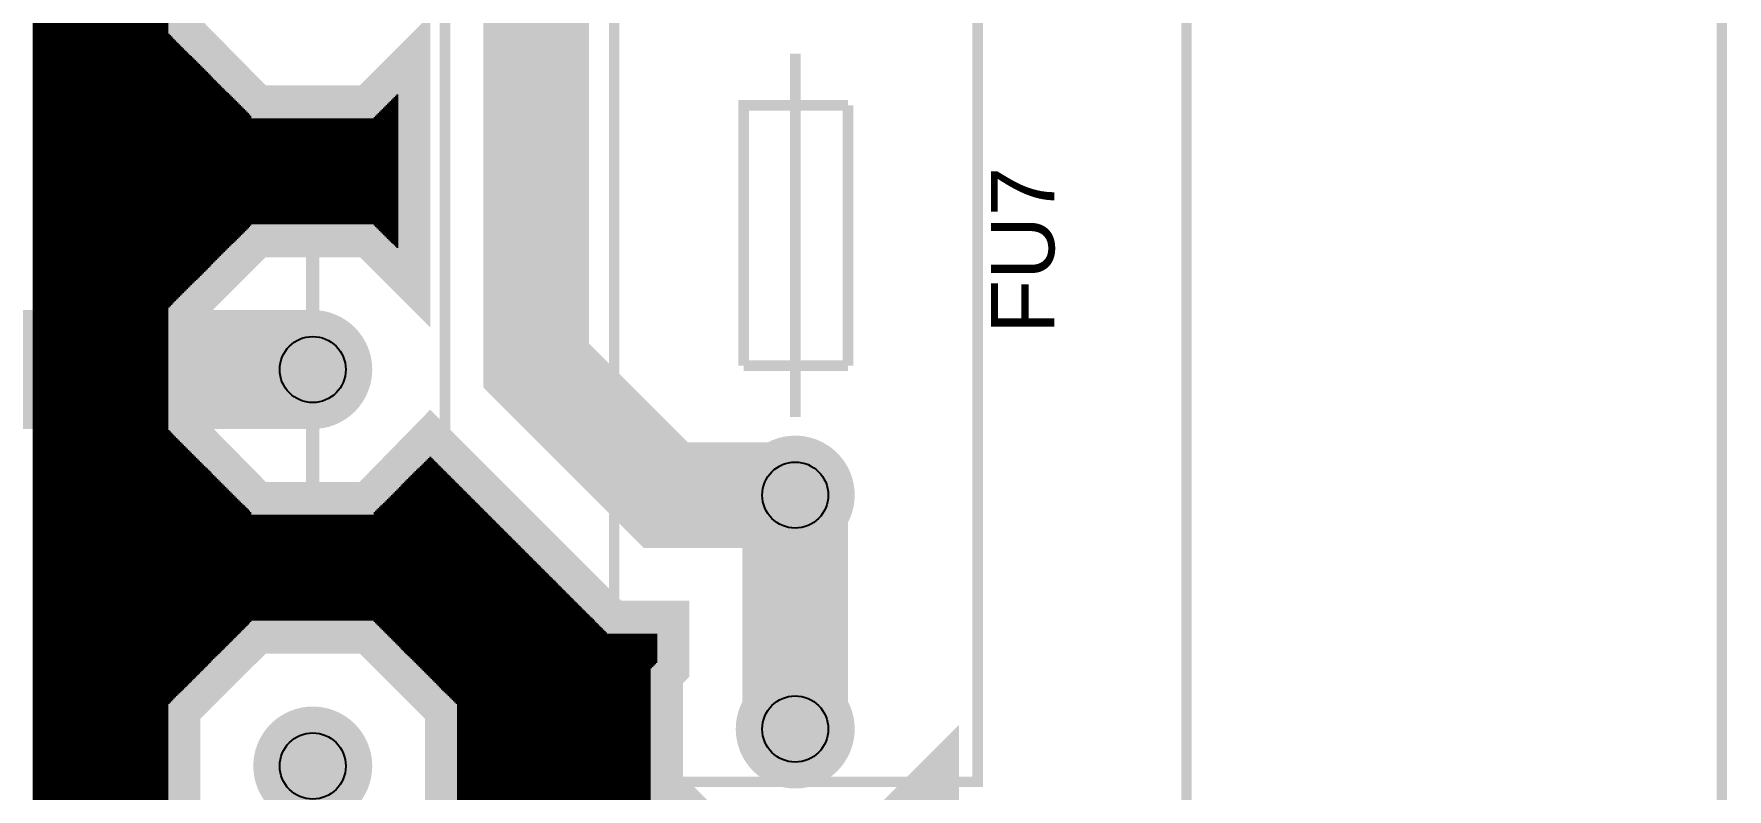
# Model space of a CAD drawing. Extents: x -1.81 to 1.81, y -3.04 to 3.03.
# Drawn here: x 0.475 to 1.756, y -2.183 to -1.612 of the extents above; entities that cross this region are included whole.
import ezdxf

# ---------------------------------------------------------------- set-up
doc = ezdxf.new("R2010")
doc.units = 0
doc.layers.get('0').update_dxf_attribs({"linetype": 'CONTINUOUS'})

# ---------------------------------------------------------------- blocks, each defined once
blk = doc.blocks.new('EPAD')
at = {"const_width": 0.5}
blk.add_lwpolyline([(-0.25, 0, 1), (0.25, 0, 1)], format="xyb", close=True, dxfattribs=at)

msp = doc.modelspace()

# ---------------------------------------------------------------- linework, layer by layer
for points, const_width in [([(1.752, -2.64), (1.752, 2.871)], 0.008), ([(-1.802, -2.65), (1.347, -2.65), (1.347, 2.861), (-1.802, 2.861), (-1.802, -2.65)], 0.008), ([(-1.213, -2.566), (0.786, -2.566), (0.786, -0.566), (-1.213, -0.566), (-1.213, -2.566)], 0.008), ([(0.52, -1.066), (0.52, -1.866)], 0.09), ([(0.914, -1.351), (0.914, -2.178)], 0.008), ([(0.914, -2.178), (1.189, -2.178), (1.189, -1.351)], 0.008), ([(0.52, -1.866), (-1.19, -1.866), (-1.29, -1.766), (-1.29, -1.466)], 0.09), ([(1.051, -1.961), (0.953, -1.961), (0.855, -1.863), (0.855, -1.533), (0.79, -1.469), (0.686, -1.469)], 0.08), ([(0.576, -1.52), (0.576, -1.611), (0.64, -1.676), (0.732, -1.676), (0.75, -1.658), (0.75, -1.774), (0.732, -1.756), (0.64, -1.756), (0.576, -1.82), (0.576, -1.911), (0.64, -1.976), (0.732, -1.976), (0.775, -1.932), (0.909, -2.066), (0.946, -2.066), (0.946, -2.088), (0.941, -2.093), (0.941, -2.184), (1.006, -2.248)], 0.05), ([(1.051, -1.627), (1.051, -1.902)], 0.008), ([(1.091, -1.666), (1.012, -1.666), (1.012, -1.863)], 0.008), ([(1.091, -1.863), (1.091, -1.666)], 0.008), ([(0.686, -1.866), (0.686, -1.756)], 0.01), ([(0.686, -1.866), (0.561, -1.866), (0.52, -1.866)], 0.09), ([(0.686, -1.866), (0.576, -1.866)], 0.01), ([(0.686, -1.866), (0.686, -1.976)], 0.01), ([(1.091, -1.863), (1.012, -1.863)], 0.008), ([(1.051, -2.04), (1.051, -1.961)], 0.08), ([(1.051, -2.138), (1.051, -2.06), (1.051, -2.04)], 0.08), ([(0.64, -2.276), (0.732, -2.276), (0.796, -2.211), (0.796, -2.12), (0.732, -2.056), (0.64, -2.056), (0.576, -2.12), (0.576, -2.211), (0.64, -2.276)], 0.05), ([(1.097, -2.248), (1.15, -2.195), (1.15, -2.263)], 0.05)]:
    msp.add_lwpolyline(points, dxfattribs=dict(const_width=const_width))
for points in [[(0.477, -2.453), (0.477, 0.559)], [(0.478, -2.453), (0.478, 0.559)], [(0.479, -2.453), (0.479, 0.559)], [(0.48, -2.453), (0.48, 0.559)], [(0.481, -2.453), (0.481, 0.559)], [(0.482, -2.453), (0.482, 0.559)], [(0.483, -2.453), (0.483, 0.559)], [(0.484, -2.453), (0.484, 0.559)], [(0.485, -2.453), (0.485, 0.559)], [(0.486, -2.453), (0.486, 0.559)], [(0.487, -2.453), (0.487, 0.559)], [(0.488, -2.453), (0.488, 0.559)], [(0.489, -2.453), (0.489, 0.559)], [(0.49, -2.453), (0.49, 0.559)], [(0.491, -2.453), (0.491, 0.559)], [(0.492, -2.453), (0.492, 0.559)], [(0.493, -2.453), (0.493, 0.559)], [(0.494, -2.453), (0.494, 0.559)], [(0.495, -2.453), (0.495, 0.559)], [(0.496, -2.453), (0.496, 0.559)], [(0.497, -2.453), (0.497, 0.559)], [(0.498, -2.453), (0.498, 0.559)], [(0.499, -2.453), (0.499, 0.559)], [(0.5, -2.453), (0.5, 0.559)], [(0.501, -2.453), (0.501, 0.559)], [(0.502, -2.453), (0.502, 0.559)], [(0.503, -2.453), (0.503, 0.559)], [(0.504, -2.453), (0.504, 0.559)], [(0.505, -2.453), (0.505, 0.559)], [(0.506, -2.453), (0.506, 0.559)], [(0.507, -2.453), (0.507, 0.559)], [(0.508, -2.453), (0.508, 0.559)], [(0.509, -2.453), (0.509, 0.559)], [(0.51, -2.453), (0.51, 0.559)], [(0.511, -2.453), (0.511, 0.559)], [(0.512, -2.453), (0.512, 0.559)], [(0.513, -2.453), (0.513, 0.559)], [(0.514, -2.453), (0.514, 0.559)], [(0.515, -2.453), (0.515, 0.559)], [(0.516, -2.453), (0.516, 0.559)], [(0.517, -2.453), (0.517, 0.559)], [(0.518, -2.453), (0.518, 0.559)], [(0.519, -2.453), (0.519, 0.559)], [(0.52, -2.453), (0.52, 0.559)], [(0.521, -2.453), (0.521, 0.559)], [(0.522, -2.453), (0.522, 0.559)], [(0.523, -2.453), (0.523, 0.559)], [(0.524, -2.453), (0.524, 0.559)], [(0.525, -2.453), (0.525, 0.559)], [(0.526, -2.453), (0.526, 0.559)], [(0.527, -2.453), (0.527, 0.559)], [(0.528, -2.453), (0.528, 0.559)], [(0.529, -2.453), (0.529, 0.559)], [(0.53, -2.453), (0.53, 0.559)], [(0.531, -2.453), (0.531, 0.559)], [(0.532, -2.453), (0.532, 0.559)], [(0.533, -2.453), (0.533, 0.559)], [(0.534, -2.453), (0.534, 0.559)], [(0.535, -2.453), (0.535, 0.559)], [(0.536, -2.453), (0.536, 0.559)], [(0.537, -2.453), (0.537, 0.559)], [(0.538, -2.453), (0.538, 0.559)], [(0.539, -2.453), (0.539, 0.559)], [(0.54, -2.453), (0.54, 0.559)], [(0.541, -2.453), (0.541, 0.559)], [(0.542, -2.453), (0.542, 0.559)], [(0.543, -2.453), (0.543, 0.559)], [(0.544, -2.453), (0.544, 0.559)], [(0.545, -2.453), (0.545, 0.559)], [(0.546, -2.453), (0.546, 0.559)], [(0.476, -2.453), (0.476, -0.179)], [(0.547, -2.453), (0.547, -0.178)], [(0.548, -2.453), (0.548, -0.179)], [(0.475, -2.453), (0.475, -0.18)], [(0.549, -2.453), (0.549, -0.18)], [(0.55, -2.453), (0.55, -0.181)], [(0.551, -2.453), (0.551, -0.182)], [(0.552, -2.453), (0.552, -0.183)], [(0.553, -2.453), (0.553, -0.184)], [(0.554, -2.453), (0.554, -0.185)], [(0.555, -2.453), (0.555, -0.186)], [(0.556, -2.453), (0.556, -0.187)], [(0.557, -2.453), (0.557, -0.188)], [(0.558, -2.453), (0.558, -0.189)], [(0.559, -2.453), (0.559, -0.19)], [(0.56, -2.453), (0.56, -0.191)], [(0.561, -2.453), (0.561, -0.192)], [(0.562, -2.453), (0.562, -0.193)], [(0.563, -2.453), (0.563, -0.194)], [(0.564, -2.453), (0.564, -0.195)], [(0.565, -2.453), (0.565, -0.196)], [(0.566, -2.453), (0.566, -0.197)], [(0.567, -2.453), (0.567, -0.198)], [(0.568, -2.453), (0.568, -0.199)], [(0.569, -2.453), (0.569, -0.2)], [(0.57, -2.453), (0.57, -0.201)], [(0.571, -2.453), (0.571, -0.202)], [(0.572, -2.453), (0.572, -0.203)], [(0.573, -2.453), (0.573, -0.204)], [(0.574, -2.453), (0.574, -0.205)], [(0.575, -2.453), (0.575, -0.206)], [(0.576, -2.453), (0.576, -0.207)], [(0.577, -1.819), (0.577, -1.612)], [(0.578, -1.818), (0.578, -1.613)], [(0.579, -1.817), (0.579, -1.614)], [(0.58, -1.816), (0.58, -1.615)], [(0.581, -1.815), (0.581, -1.616)], [(0.582, -1.814), (0.582, -1.617)], [(0.583, -1.813), (0.583, -1.618)], [(0.584, -1.812), (0.584, -1.619)], [(0.585, -1.811), (0.585, -1.62)], [(0.586, -1.81), (0.586, -1.621)], [(0.587, -1.809), (0.587, -1.622)], [(0.588, -1.808), (0.588, -1.623)], [(0.589, -1.807), (0.589, -1.624)], [(0.59, -1.806), (0.59, -1.625)], [(0.591, -1.805), (0.591, -1.626)], [(0.592, -1.804), (0.592, -1.627)], [(0.593, -1.803), (0.593, -1.628)], [(0.594, -1.802), (0.594, -1.629)], [(0.595, -1.801), (0.595, -1.63)], [(0.596, -1.8), (0.596, -1.631)], [(0.597, -1.799), (0.597, -1.632)], [(0.598, -1.798), (0.598, -1.633)], [(0.599, -1.797), (0.599, -1.634)], [(0.6, -1.796), (0.6, -1.635)], [(0.601, -1.795), (0.601, -1.636)], [(0.602, -1.794), (0.602, -1.637)], [(0.603, -1.793), (0.603, -1.638)], [(0.604, -1.792), (0.604, -1.639)], [(0.605, -1.791), (0.605, -1.64)], [(0.606, -1.79), (0.606, -1.641)], [(0.607, -1.789), (0.607, -1.642)], [(0.608, -1.788), (0.608, -1.643)], [(0.609, -1.787), (0.609, -1.644)], [(0.61, -1.786), (0.61, -1.645)], [(0.611, -1.785), (0.611, -1.646)], [(0.612, -1.784), (0.612, -1.647)], [(0.613, -1.783), (0.613, -1.648)], [(0.614, -1.782), (0.614, -1.649)], [(0.615, -1.781), (0.615, -1.65)], [(0.616, -1.78), (0.616, -1.651)], [(0.617, -1.779), (0.617, -1.652)], [(0.618, -1.778), (0.618, -1.653)], [(0.619, -1.777), (0.619, -1.654)], [(0.62, -1.776), (0.62, -1.655)], [(0.621, -1.775), (0.621, -1.656)], [(0.622, -1.774), (0.622, -1.657)], [(0.623, -1.773), (0.623, -1.658)], [(0.624, -1.772), (0.624, -1.659)], [(0.625, -1.771), (0.625, -1.66)], [(0.626, -1.77), (0.626, -1.661)], [(0.627, -1.769), (0.627, -1.662)], [(0.628, -1.768), (0.628, -1.663)], [(0.629, -1.767), (0.629, -1.664)], [(0.63, -1.766), (0.63, -1.665)], [(0.743, -1.767), (0.743, -1.665)], [(0.744, -1.768), (0.744, -1.664)], [(0.745, -1.769), (0.745, -1.663)], [(0.746, -1.77), (0.746, -1.662)], [(0.747, -1.771), (0.747, -1.661)], [(0.748, -1.772), (0.748, -1.66)], [(0.749, -1.773), (0.749, -1.659)], [(0.75, -1.774), (0.75, -1.658)], [(0.631, -1.765), (0.631, -1.666)], [(0.632, -1.764), (0.632, -1.667)], [(0.633, -1.763), (0.633, -1.668)], [(0.634, -1.762), (0.634, -1.669)], [(0.635, -1.761), (0.635, -1.67)], [(0.636, -1.76), (0.636, -1.671)], [(0.637, -1.759), (0.637, -1.672)], [(0.638, -1.758), (0.638, -1.673)], [(0.639, -1.757), (0.639, -1.674)], [(0.64, -1.756), (0.64, -1.676)], [(0.641, -1.756), (0.641, -1.676)], [(0.642, -1.756), (0.642, -1.676)], [(0.643, -1.756), (0.643, -1.676)], [(0.644, -1.756), (0.644, -1.676)], [(0.645, -1.756), (0.645, -1.676)], [(0.646, -1.756), (0.646, -1.676)], [(0.647, -1.756), (0.647, -1.676)], [(0.648, -1.756), (0.648, -1.676)], [(0.649, -1.756), (0.649, -1.676)], [(0.65, -1.756), (0.65, -1.676)], [(0.651, -1.756), (0.651, -1.676)], [(0.652, -1.756), (0.652, -1.676)], [(0.653, -1.756), (0.653, -1.676)], [(0.654, -1.756), (0.654, -1.676)], [(0.655, -1.756), (0.655, -1.676)], [(0.656, -1.756), (0.656, -1.676)], [(0.657, -1.756), (0.657, -1.676)], [(0.658, -1.756), (0.658, -1.676)], [(0.659, -1.756), (0.659, -1.676)], [(0.66, -1.756), (0.66, -1.676)], [(0.661, -1.756), (0.661, -1.676)], [(0.662, -1.756), (0.662, -1.676)], [(0.663, -1.756), (0.663, -1.676)], [(0.664, -1.756), (0.664, -1.676)], [(0.665, -1.756), (0.665, -1.676)], [(0.666, -1.756), (0.666, -1.676)], [(0.667, -1.756), (0.667, -1.676)], [(0.668, -1.756), (0.668, -1.676)], [(0.669, -1.756), (0.669, -1.676)], [(0.67, -1.756), (0.67, -1.676)], [(0.671, -1.756), (0.671, -1.676)], [(0.672, -1.756), (0.672, -1.676)], [(0.673, -1.756), (0.673, -1.676)], [(0.674, -1.756), (0.674, -1.676)], [(0.675, -1.756), (0.675, -1.676)], [(0.676, -1.756), (0.676, -1.676)], [(0.677, -1.756), (0.677, -1.676)], [(0.678, -1.756), (0.678, -1.676)], [(0.679, -1.756), (0.679, -1.676)], [(0.68, -1.756), (0.68, -1.676)], [(0.681, -1.756), (0.681, -1.676)], [(0.682, -1.756), (0.682, -1.676)], [(0.683, -1.756), (0.683, -1.676)], [(0.684, -1.756), (0.684, -1.676)], [(0.685, -1.756), (0.685, -1.676)], [(0.686, -1.756), (0.686, -1.676)], [(0.687, -1.756), (0.687, -1.676)], [(0.688, -1.756), (0.688, -1.676)], [(0.689, -1.756), (0.689, -1.676)], [(0.69, -1.756), (0.69, -1.676)], [(0.691, -1.756), (0.691, -1.676)], [(0.692, -1.756), (0.692, -1.676)], [(0.693, -1.756), (0.693, -1.676)], [(0.694, -1.756), (0.694, -1.676)], [(0.695, -1.756), (0.695, -1.676)], [(0.696, -1.756), (0.696, -1.676)], [(0.697, -1.756), (0.697, -1.676)], [(0.698, -1.756), (0.698, -1.676)], [(0.699, -1.756), (0.699, -1.676)], [(0.7, -1.756), (0.7, -1.676)], [(0.701, -1.756), (0.701, -1.676)], [(0.702, -1.756), (0.702, -1.676)], [(0.703, -1.756), (0.703, -1.676)], [(0.704, -1.756), (0.704, -1.676)], [(0.705, -1.756), (0.705, -1.676)], [(0.706, -1.756), (0.706, -1.676)], [(0.707, -1.756), (0.707, -1.676)], [(0.708, -1.756), (0.708, -1.676)], [(0.709, -1.756), (0.709, -1.676)], [(0.71, -1.756), (0.71, -1.676)], [(0.711, -1.756), (0.711, -1.676)], [(0.712, -1.756), (0.712, -1.676)], [(0.713, -1.756), (0.713, -1.676)], [(0.714, -1.756), (0.714, -1.676)], [(0.715, -1.756), (0.715, -1.676)], [(0.716, -1.756), (0.716, -1.676)], [(0.717, -1.756), (0.717, -1.676)], [(0.718, -1.756), (0.718, -1.676)], [(0.719, -1.756), (0.719, -1.676)], [(0.72, -1.756), (0.72, -1.676)], [(0.721, -1.756), (0.721, -1.676)], [(0.722, -1.756), (0.722, -1.676)], [(0.723, -1.756), (0.723, -1.676)], [(0.724, -1.756), (0.724, -1.676)], [(0.725, -1.756), (0.725, -1.676)], [(0.726, -1.756), (0.726, -1.676)], [(0.727, -1.756), (0.727, -1.676)], [(0.728, -1.756), (0.728, -1.676)], [(0.729, -1.756), (0.729, -1.676)], [(0.73, -1.756), (0.73, -1.676)], [(0.731, -1.756), (0.731, -1.676)], [(0.732, -1.756), (0.732, -1.676)], [(0.733, -1.757), (0.733, -1.675)], [(0.734, -1.758), (0.734, -1.674)], [(0.735, -1.759), (0.735, -1.673)], [(0.736, -1.76), (0.736, -1.672)], [(0.737, -1.761), (0.737, -1.671)], [(0.738, -1.762), (0.738, -1.67)], [(0.739, -1.763), (0.739, -1.669)], [(0.74, -1.764), (0.74, -1.668)], [(0.741, -1.765), (0.741, -1.667)], [(0.742, -1.766), (0.742, -1.666)], [(0.577, -2.119), (0.577, -1.912)], [(0.578, -2.118), (0.578, -1.913)], [(0.579, -2.117), (0.579, -1.914)], [(0.58, -2.116), (0.58, -1.915)], [(0.581, -2.115), (0.581, -1.916)], [(0.582, -2.114), (0.582, -1.917)], [(0.583, -2.113), (0.583, -1.918)], [(0.584, -2.112), (0.584, -1.919)], [(0.585, -2.111), (0.585, -1.92)], [(0.586, -2.11), (0.586, -1.921)], [(0.587, -2.109), (0.587, -1.922)], [(0.588, -2.108), (0.588, -1.923)], [(0.589, -2.107), (0.589, -1.924)], [(0.59, -2.106), (0.59, -1.925)], [(0.591, -2.105), (0.591, -1.926)], [(0.592, -2.104), (0.592, -1.927)], [(0.593, -2.103), (0.593, -1.928)], [(0.594, -2.102), (0.594, -1.929)], [(0.595, -2.101), (0.595, -1.93)], [(0.596, -2.1), (0.596, -1.931)], [(0.597, -2.099), (0.597, -1.932)], [(0.598, -2.098), (0.598, -1.933)], [(0.599, -2.097), (0.599, -1.934)], [(0.773, -2.097), (0.773, -1.934)], [(0.774, -2.098), (0.774, -1.933)], [(0.775, -2.099), (0.775, -1.932)], [(0.776, -2.1), (0.776, -1.933)], [(0.777, -2.101), (0.777, -1.934)], [(0.6, -2.096), (0.6, -1.935)], [(0.601, -2.095), (0.601, -1.936)], [(0.602, -2.094), (0.602, -1.937)], [(0.603, -2.093), (0.603, -1.938)], [(0.604, -2.092), (0.604, -1.939)], [(0.605, -2.091), (0.605, -1.94)], [(0.606, -2.09), (0.606, -1.941)], [(0.607, -2.089), (0.607, -1.942)], [(0.608, -2.088), (0.608, -1.943)], [(0.609, -2.087), (0.609, -1.944)], [(0.61, -2.086), (0.61, -1.945)], [(0.611, -2.085), (0.611, -1.946)], [(0.612, -2.084), (0.612, -1.947)], [(0.76, -2.084), (0.76, -1.947)], [(0.761, -2.085), (0.761, -1.946)], [(0.762, -2.086), (0.762, -1.945)], [(0.763, -2.087), (0.763, -1.944)], [(0.764, -2.088), (0.764, -1.943)], [(0.765, -2.089), (0.765, -1.942)], [(0.766, -2.09), (0.766, -1.941)], [(0.767, -2.091), (0.767, -1.94)], [(0.768, -2.092), (0.768, -1.939)], [(0.769, -2.093), (0.769, -1.938)], [(0.77, -2.094), (0.77, -1.937)], [(0.771, -2.095), (0.771, -1.936)], [(0.772, -2.096), (0.772, -1.935)], [(0.778, -2.102), (0.778, -1.935)], [(0.779, -2.103), (0.779, -1.936)], [(0.78, -2.104), (0.78, -1.937)], [(0.781, -2.105), (0.781, -1.938)], [(0.782, -2.106), (0.782, -1.939)], [(0.783, -2.107), (0.783, -1.94)], [(0.784, -2.108), (0.784, -1.941)], [(0.785, -2.109), (0.785, -1.942)], [(0.786, -2.11), (0.786, -1.943)], [(0.787, -2.111), (0.787, -1.944)], [(0.788, -2.112), (0.788, -1.945)], [(0.789, -2.113), (0.789, -1.946)], [(0.79, -2.114), (0.79, -1.947)], [(0.613, -2.083), (0.613, -1.948)], [(0.614, -2.082), (0.614, -1.949)], [(0.615, -2.081), (0.615, -1.95)], [(0.616, -2.08), (0.616, -1.951)], [(0.617, -2.079), (0.617, -1.952)], [(0.618, -2.078), (0.618, -1.953)], [(0.619, -2.077), (0.619, -1.954)], [(0.62, -2.076), (0.62, -1.955)], [(0.621, -2.075), (0.621, -1.956)], [(0.622, -2.074), (0.622, -1.957)], [(0.623, -2.073), (0.623, -1.958)], [(0.624, -2.072), (0.624, -1.959)], [(0.748, -2.072), (0.748, -1.959)], [(0.749, -2.073), (0.749, -1.958)], [(0.75, -2.074), (0.75, -1.957)], [(0.751, -2.075), (0.751, -1.956)], [(0.752, -2.076), (0.752, -1.955)], [(0.753, -2.077), (0.753, -1.954)], [(0.754, -2.078), (0.754, -1.953)], [(0.755, -2.079), (0.755, -1.952)], [(0.756, -2.08), (0.756, -1.951)], [(0.757, -2.081), (0.757, -1.95)], [(0.758, -2.082), (0.758, -1.949)], [(0.759, -2.083), (0.759, -1.948)], [(0.791, -2.115), (0.791, -1.948)], [(0.792, -2.116), (0.792, -1.949)], [(0.793, -2.117), (0.793, -1.95)], [(0.794, -2.118), (0.794, -1.951)], [(0.795, -2.119), (0.795, -1.952)], [(0.796, -2.453), (0.796, -1.953)], [(0.797, -2.453), (0.797, -1.954)], [(0.798, -2.453), (0.798, -1.955)], [(0.799, -2.453), (0.799, -1.956)], [(0.8, -2.453), (0.8, -1.957)], [(0.801, -2.453), (0.801, -1.958)], [(0.802, -2.453), (0.802, -1.959)], [(0.625, -2.071), (0.625, -1.96)], [(0.626, -2.07), (0.626, -1.961)], [(0.627, -2.069), (0.627, -1.962)], [(0.628, -2.068), (0.628, -1.963)], [(0.629, -2.067), (0.629, -1.964)], [(0.63, -2.066), (0.63, -1.965)], [(0.631, -2.065), (0.631, -1.966)], [(0.632, -2.064), (0.632, -1.967)], [(0.633, -2.063), (0.633, -1.968)], [(0.634, -2.062), (0.634, -1.969)], [(0.635, -2.061), (0.635, -1.97)], [(0.636, -2.06), (0.636, -1.971)], [(0.637, -2.059), (0.637, -1.972)], [(0.735, -2.059), (0.735, -1.972)], [(0.736, -2.06), (0.736, -1.971)], [(0.737, -2.061), (0.737, -1.97)], [(0.738, -2.062), (0.738, -1.969)], [(0.739, -2.063), (0.739, -1.968)], [(0.74, -2.064), (0.74, -1.967)], [(0.741, -2.065), (0.741, -1.966)], [(0.742, -2.066), (0.742, -1.965)], [(0.743, -2.067), (0.743, -1.964)], [(0.744, -2.068), (0.744, -1.963)], [(0.745, -2.069), (0.745, -1.962)], [(0.746, -2.07), (0.746, -1.961)], [(0.747, -2.071), (0.747, -1.96)], [(0.803, -2.453), (0.803, -1.96)], [(0.804, -2.453), (0.804, -1.961)], [(0.805, -2.453), (0.805, -1.962)], [(0.806, -2.453), (0.806, -1.963)], [(0.807, -2.453), (0.807, -1.964)], [(0.808, -2.453), (0.808, -1.965)], [(0.809, -2.453), (0.809, -1.966)], [(0.81, -2.453), (0.81, -1.967)], [(0.811, -2.453), (0.811, -1.968)], [(0.812, -2.453), (0.812, -1.969)], [(0.813, -2.453), (0.813, -1.97)], [(0.814, -2.453), (0.814, -1.971)], [(0.815, -2.453), (0.815, -1.972)], [(0.638, -2.058), (0.638, -1.973)], [(0.639, -2.057), (0.639, -1.974)], [(0.64, -2.056), (0.64, -1.976)], [(0.641, -2.056), (0.641, -1.976)], [(0.642, -2.056), (0.642, -1.976)], [(0.643, -2.056), (0.643, -1.976)], [(0.644, -2.056), (0.644, -1.976)], [(0.645, -2.056), (0.645, -1.976)], [(0.646, -2.056), (0.646, -1.976)], [(0.647, -2.056), (0.647, -1.976)], [(0.648, -2.056), (0.648, -1.976)], [(0.649, -2.056), (0.649, -1.976)], [(0.65, -2.056), (0.65, -1.976)], [(0.651, -2.056), (0.651, -1.976)], [(0.652, -2.056), (0.652, -1.976)], [(0.653, -2.056), (0.653, -1.976)], [(0.654, -2.056), (0.654, -1.976)], [(0.655, -2.056), (0.655, -1.976)], [(0.656, -2.056), (0.656, -1.976)], [(0.657, -2.056), (0.657, -1.976)], [(0.658, -2.056), (0.658, -1.976)], [(0.659, -2.056), (0.659, -1.976)], [(0.66, -2.056), (0.66, -1.976)], [(0.661, -2.056), (0.661, -1.976)], [(0.662, -2.056), (0.662, -1.976)], [(0.663, -2.056), (0.663, -1.976)], [(0.664, -2.056), (0.664, -1.976)], [(0.665, -2.056), (0.665, -1.976)], [(0.666, -2.056), (0.666, -1.976)], [(0.667, -2.056), (0.667, -1.976)], [(0.668, -2.056), (0.668, -1.976)], [(0.669, -2.056), (0.669, -1.976)], [(0.67, -2.056), (0.67, -1.976)], [(0.671, -2.056), (0.671, -1.976)], [(0.672, -2.056), (0.672, -1.976)], [(0.673, -2.056), (0.673, -1.976)], [(0.674, -2.056), (0.674, -1.976)], [(0.675, -2.056), (0.675, -1.976)], [(0.676, -2.056), (0.676, -1.976)], [(0.677, -2.056), (0.677, -1.976)], [(0.678, -2.056), (0.678, -1.976)], [(0.679, -2.056), (0.679, -1.976)], [(0.68, -2.056), (0.68, -1.976)], [(0.681, -2.056), (0.681, -1.976)], [(0.682, -2.056), (0.682, -1.976)], [(0.683, -2.056), (0.683, -1.976)], [(0.684, -2.056), (0.684, -1.976)], [(0.685, -2.056), (0.685, -1.976)], [(0.686, -2.056), (0.686, -1.976)], [(0.687, -2.056), (0.687, -1.976)], [(0.688, -2.056), (0.688, -1.976)], [(0.689, -2.056), (0.689, -1.976)], [(0.69, -2.056), (0.69, -1.976)], [(0.691, -2.056), (0.691, -1.976)], [(0.692, -2.056), (0.692, -1.976)], [(0.693, -2.056), (0.693, -1.976)], [(0.694, -2.056), (0.694, -1.976)], [(0.695, -2.056), (0.695, -1.976)], [(0.696, -2.056), (0.696, -1.976)], [(0.697, -2.056), (0.697, -1.976)], [(0.698, -2.056), (0.698, -1.976)], [(0.699, -2.056), (0.699, -1.976)], [(0.7, -2.056), (0.7, -1.976)], [(0.701, -2.056), (0.701, -1.976)], [(0.702, -2.056), (0.702, -1.976)], [(0.703, -2.056), (0.703, -1.976)], [(0.704, -2.056), (0.704, -1.976)], [(0.705, -2.056), (0.705, -1.976)], [(0.706, -2.056), (0.706, -1.976)], [(0.707, -2.056), (0.707, -1.976)], [(0.708, -2.056), (0.708, -1.976)], [(0.709, -2.056), (0.709, -1.976)], [(0.71, -2.056), (0.71, -1.976)], [(0.711, -2.056), (0.711, -1.976)], [(0.712, -2.056), (0.712, -1.976)], [(0.713, -2.056), (0.713, -1.976)], [(0.714, -2.056), (0.714, -1.976)], [(0.715, -2.056), (0.715, -1.976)], [(0.716, -2.056), (0.716, -1.976)], [(0.717, -2.056), (0.717, -1.976)], [(0.718, -2.056), (0.718, -1.976)], [(0.719, -2.056), (0.719, -1.976)], [(0.72, -2.056), (0.72, -1.976)], [(0.721, -2.056), (0.721, -1.976)], [(0.722, -2.056), (0.722, -1.976)], [(0.723, -2.056), (0.723, -1.976)], [(0.724, -2.056), (0.724, -1.976)], [(0.725, -2.056), (0.725, -1.976)], [(0.726, -2.056), (0.726, -1.976)], [(0.727, -2.056), (0.727, -1.976)], [(0.728, -2.056), (0.728, -1.976)], [(0.729, -2.056), (0.729, -1.976)], [(0.73, -2.056), (0.73, -1.976)], [(0.731, -2.056), (0.731, -1.976)], [(0.732, -2.056), (0.732, -1.976)], [(0.733, -2.057), (0.733, -1.974)], [(0.734, -2.058), (0.734, -1.973)], [(0.816, -2.453), (0.816, -1.973)], [(0.817, -2.453), (0.817, -1.974)], [(0.818, -2.453), (0.818, -1.975)], [(0.819, -2.453), (0.819, -1.976)], [(0.82, -2.453), (0.82, -1.977)], [(0.821, -2.453), (0.821, -1.978)], [(0.822, -2.453), (0.822, -1.979)], [(0.823, -2.453), (0.823, -1.98)], [(0.824, -2.453), (0.824, -1.981)], [(0.825, -2.453), (0.825, -1.982)], [(0.826, -2.453), (0.826, -1.983)], [(0.827, -2.453), (0.827, -1.984)], [(0.828, -2.453), (0.828, -1.985)], [(0.829, -2.453), (0.829, -1.986)], [(0.83, -2.453), (0.83, -1.987)], [(0.831, -2.453), (0.831, -1.988)], [(0.832, -2.453), (0.832, -1.989)], [(0.833, -2.453), (0.833, -1.99)], [(0.834, -2.453), (0.834, -1.991)], [(0.835, -2.453), (0.835, -1.992)], [(0.836, -2.453), (0.836, -1.993)], [(0.837, -2.453), (0.837, -1.994)], [(0.838, -2.453), (0.838, -1.995)], [(0.839, -2.453), (0.839, -1.996)], [(0.84, -2.453), (0.84, -1.997)], [(0.841, -2.453), (0.841, -1.998)], [(0.842, -2.453), (0.842, -1.999)], [(0.843, -2.453), (0.843, -2)], [(0.844, -2.453), (0.844, -2.001)], [(0.845, -2.453), (0.845, -2.002)], [(0.846, -2.453), (0.846, -2.003)], [(0.847, -2.453), (0.847, -2.004)], [(0.848, -2.453), (0.848, -2.005)], [(0.849, -2.453), (0.849, -2.006)], [(0.85, -2.453), (0.85, -2.007)], [(0.851, -2.453), (0.851, -2.008)], [(0.852, -2.453), (0.852, -2.009)], [(0.853, -2.453), (0.853, -2.01)], [(0.854, -2.453), (0.854, -2.011)], [(0.855, -2.453), (0.855, -2.012)], [(0.856, -2.453), (0.856, -2.013)], [(0.857, -2.453), (0.857, -2.014)], [(0.858, -2.453), (0.858, -2.015)], [(0.859, -2.453), (0.859, -2.016)], [(0.86, -2.453), (0.86, -2.017)], [(0.861, -2.453), (0.861, -2.018)], [(0.862, -2.453), (0.862, -2.019)], [(0.863, -2.453), (0.863, -2.02)], [(0.864, -2.453), (0.864, -2.021)], [(0.865, -2.453), (0.865, -2.022)], [(0.866, -2.453), (0.866, -2.023)], [(0.867, -2.453), (0.867, -2.024)], [(0.868, -2.453), (0.868, -2.025)], [(0.869, -2.453), (0.869, -2.026)], [(0.87, -2.453), (0.87, -2.027)], [(0.871, -2.453), (0.871, -2.028)], [(0.872, -2.453), (0.872, -2.029)], [(0.873, -2.453), (0.873, -2.03)], [(0.874, -2.453), (0.874, -2.031)], [(0.875, -2.453), (0.875, -2.032)], [(0.876, -2.453), (0.876, -2.033)], [(0.877, -2.453), (0.877, -2.034)], [(0.878, -2.453), (0.878, -2.035)], [(0.879, -2.453), (0.879, -2.036)], [(0.88, -2.453), (0.88, -2.037)], [(0.881, -2.453), (0.881, -2.038)], [(0.882, -2.453), (0.882, -2.039)], [(0.883, -2.453), (0.883, -2.04)], [(0.884, -2.453), (0.884, -2.041)], [(0.885, -2.453), (0.885, -2.042)], [(0.886, -2.453), (0.886, -2.043)], [(0.887, -2.453), (0.887, -2.044)], [(0.888, -2.453), (0.888, -2.045)], [(0.889, -2.453), (0.889, -2.046)], [(0.89, -2.453), (0.89, -2.047)], [(0.891, -2.453), (0.891, -2.048)], [(0.892, -2.453), (0.892, -2.049)], [(0.893, -2.453), (0.893, -2.05)], [(0.894, -2.453), (0.894, -2.051)], [(0.895, -2.453), (0.895, -2.052)], [(0.896, -2.453), (0.896, -2.053)], [(0.897, -2.453), (0.897, -2.054)], [(0.898, -2.453), (0.898, -2.055)], [(0.899, -2.453), (0.899, -2.056)], [(0.9, -2.453), (0.9, -2.057)], [(0.901, -2.453), (0.901, -2.058)], [(0.902, -2.453), (0.902, -2.059)], [(0.903, -2.453), (0.903, -2.06)], [(0.904, -2.453), (0.904, -2.061)], [(0.905, -2.453), (0.905, -2.062)], [(0.906, -2.453), (0.906, -2.063)], [(0.907, -2.453), (0.907, -2.064)], [(0.908, -2.453), (0.908, -2.065)], [(0.909, -2.453), (0.909, -2.066)], [(0.91, -2.453), (0.91, -2.066)], [(0.911, -2.453), (0.911, -2.066)], [(0.912, -2.453), (0.912, -2.066)], [(0.913, -2.453), (0.913, -2.066)], [(0.914, -2.453), (0.914, -2.066)], [(0.915, -2.453), (0.915, -2.066)], [(0.916, -2.453), (0.916, -2.066)], [(0.917, -2.453), (0.917, -2.066)], [(0.918, -2.453), (0.918, -2.066)], [(0.919, -2.453), (0.919, -2.066)], [(0.92, -2.453), (0.92, -2.066)], [(0.921, -2.453), (0.921, -2.066)], [(0.922, -2.453), (0.922, -2.066)], [(0.923, -2.453), (0.923, -2.066)], [(0.924, -2.453), (0.924, -2.066)], [(0.925, -2.453), (0.925, -2.066)], [(0.926, -2.453), (0.926, -2.066)], [(0.927, -2.453), (0.927, -2.066)], [(0.928, -2.453), (0.928, -2.066)], [(0.929, -2.453), (0.929, -2.066)], [(0.93, -2.453), (0.93, -2.066)], [(0.931, -2.453), (0.931, -2.066)], [(0.932, -2.453), (0.932, -2.066)], [(0.933, -2.453), (0.933, -2.066)], [(0.934, -2.453), (0.934, -2.066)], [(0.935, -2.453), (0.935, -2.066)], [(0.936, -2.453), (0.936, -2.066)], [(0.937, -2.453), (0.937, -2.066)], [(0.938, -2.453), (0.938, -2.066)], [(0.939, -2.453), (0.939, -2.066)], [(0.94, -2.453), (0.94, -2.066)], [(0.941, -2.453), (0.941, -2.066)], [(0.942, -2.092), (0.942, -2.066)], [(0.943, -2.091), (0.943, -2.066)], [(0.944, -2.09), (0.944, -2.066)], [(0.945, -2.089), (0.945, -2.066)], [(0.946, -2.088), (0.946, -2.066)]]:
    msp.add_lwpolyline(points)
for centre in [(0.686, -1.866), (1.051, -1.961), (1.051, -2.138), (0.686, -2.166)]:
    msp.add_circle(centre, 0.025)

# ---------------------------------------------------------------- block references
at = {"xscale": 0.09, "yscale": 0.09}
for p in [(0.686, -1.866), (1.051, -1.961), (1.051, -2.138), (0.686, -2.166)]:
    msp.add_blockref('EPAD', p, dxfattribs=at)

# ---------------------------------------------------------------- texts
at = {"layer": '12632256', "width": 1.041667}
msp.add_text('FU7', height=0.048, rotation=90, dxfattribs=at).set_placement((1.247, -1.839))

doc.saveas('drawing.dxf')
